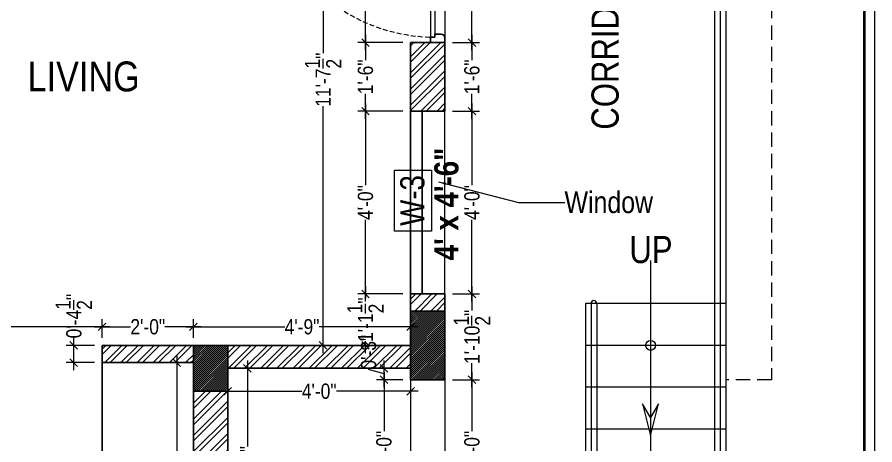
# Model space of a CAD drawing. Header units: millimetres. Extents: x 3295 to 3976, y 1437 to 1916.
# Drawn here: x 3751 to 3976.1, y 1665.9 to 1778.2 of the extents above; entities that cross this region are included whole.
import ezdxf

# ---------------------------------------------------------------- set-up
doc = ezdxf.new("R2010")
doc.units = ezdxf.units.MM
doc.linetypes.add('DASHED2', pattern=[0.375, 0.25, -0.125])
for name, color, linetype, lineweight in [('COLUMNS', 3, 'Continuous', 25), ('dimensions', 251, 'Continuous', 13), ('HATCH', 8, 'Continuous', 5), ('TEXT', 38, 'Continuous', 15), ('Title Sheet', 7, 'Continuous', 9), ('WALLS', 7, 'Continuous', 25)]:
    doc.layers.add(name, color=color, linetype=linetype, lineweight=lineweight)
doc.layers.add('doors', color=251, linetype='Continuous')
doc.layers.add('FURNITURE', color=124, linetype='Continuous')
doc.styles.add('Swiss-LT', font='swissc.ttf')
doc.dimstyles.new('INNER', dxfattribs={"dimtxt": 4, "dimasz": 2, "dimexe": 2, "dimexo": 2, "dimgap": 0, "dimtad": 0, "dimzin": 1, "dimdsep": 46, "dimlunit": 4, "dimtxsty": 'Swiss-LT', "dimblk": 'OBLIQUE', "dimcen": 0.125, "dimdle": 2, "dimclrd": 256, "dimclre": 256, "dimclrt": 7, "dimadec": 0, "dimazin": 0, "dimtfac": 1, "dimtofl": 0, "dimtmove": 0, "dimatfit": 3, "dimfxl": 12, "dimfxlon": 1, "dimtolj": 1, "dimtzin": 0, "dimlwd": -1, "dimlwe": -1, "dimarcsym": 0})
pattern_1 = [(45, (-325034.08293, 115213.30426), (-0.26516504294, 0.26516504294), [])]

# ---------------------------------------------------------------- blocks, each defined once
blk = doc.blocks.new('_Oblique')
at = {"color": 0, "linetype": 'ByBlock', "lineweight": -2}
blk.add_line((-0.5, -0.5), (0.5, 0.5), dxfattribs=at)
blk = doc.blocks.new('*D249')
at = {"layer": 'Defpoints', "color": 0, "ltscale": 20, "transparency": 16777216}
for p in [(3863.24, 1819.49), (3863.24, 1771.49), (3870.35, 1771.49)]:
    blk.add_point(p, dxfattribs=at)
at = {"layer": 'dimensions', "ltscale": 20, "transparency": 16777216}
for p, q in [((3870.35, 1821.49), (3870.35, 1800.03)), ((3865.24, 1819.49), (3872.35, 1819.49)), ((3870.35, 1769.49), (3870.35, 1790.96)), ((3865.24, 1771.49), (3872.35, 1771.49))]:
    blk.add_line(p, q, dxfattribs=at)
at = {"layer": 'dimensions', "ltscale": 20, "transparency": 16777216, "xscale": 2, "yscale": 2, "zscale": 2}
for p, rotation in [((3870.35, 1819.49), 90), ((3870.35, 1771.49), 270)]:
    blk.add_blockref('_Oblique', p, dxfattribs=dict(at, rotation=rotation))
at = {"layer": 'dimensions', "color": 7, "ltscale": 20, "transparency": 16777216, "insert": (3870.35, 1795.49), "char_height": 4, "attachment_point": 5, "rotation": 90, "style": 'Swiss-LT'}
blk.add_mtext('\\A1;4\'-0"', dxfattribs=at)
blk = doc.blocks.new('*D250')
at = {"layer": 'Defpoints', "color": 0, "ltscale": 20, "transparency": 16777216}
for p in [(3863.24, 1682.99), (3863.24, 1646.99), (3870.35, 1646.99)]:
    blk.add_point(p, dxfattribs=at)
at = {"layer": 'dimensions', "ltscale": 20, "transparency": 16777216}
for p, q in [((3870.35, 1684.99), (3870.35, 1669.51)), ((3865.24, 1682.99), (3872.35, 1682.99)), ((3870.35, 1644.99), (3870.35, 1660.48)), ((3865.24, 1646.99), (3872.35, 1646.99))]:
    blk.add_line(p, q, dxfattribs=at)
at = {"layer": 'dimensions', "ltscale": 20, "transparency": 16777216, "xscale": 2, "yscale": 2, "zscale": 2}
for p, rotation in [((3870.35, 1682.99), 90), ((3870.35, 1646.99), 270)]:
    blk.add_blockref('_Oblique', p, dxfattribs=dict(at, rotation=rotation))
at = {"layer": 'dimensions', "color": 7, "ltscale": 20, "transparency": 16777216, "insert": (3870.35, 1664.99), "char_height": 4, "attachment_point": 5, "rotation": 90, "style": 'Swiss-LT'}
blk.add_mtext('\\A1;3\'-0"', dxfattribs=at)
blk = doc.blocks.new('*D251')
at = {"layer": 'Defpoints', "color": 0, "ltscale": 20, "transparency": 16777216}
for p in [(3806.24, 1685.99), (3854.24, 1685.99), (3806.24, 1679.95)]:
    blk.add_point(p, dxfattribs=at)
at = {"layer": 'dimensions', "ltscale": 20, "transparency": 16777216}
for p, q in [((3806.24, 1683.99), (3806.24, 1677.95)), ((3854.24, 1683.99), (3854.24, 1677.95)), ((3804.24, 1679.95), (3825.7, 1679.95)), ((3856.24, 1679.95), (3834.78, 1679.95))]:
    blk.add_line(p, q, dxfattribs=at)
at = {"layer": 'dimensions', "ltscale": 20, "transparency": 16777216, "xscale": 2, "yscale": 2, "zscale": 2, "rotation": 180}
blk.add_blockref('_Oblique', (3806.24, 1679.95), dxfattribs=at)
at = {"layer": 'dimensions', "ltscale": 20, "transparency": 16777216, "xscale": 2, "yscale": 2, "zscale": 2}
blk.add_blockref('_Oblique', (3854.24, 1679.95), dxfattribs=at)
at = {"layer": 'dimensions', "color": 7, "ltscale": 20, "transparency": 16777216, "insert": (3830.24, 1679.95), "char_height": 4, "attachment_point": 5, "style": 'Swiss-LT'}
blk.add_mtext('\\A1;4\'-0"', dxfattribs=at)
blk = doc.blocks.new('*D252')
at = {"layer": 'Defpoints', "color": 0, "ltscale": 20, "transparency": 16777216}
for p in [(3809.47, 1685.99), (3806.24, 1633.49), (3811.42, 1633.49)]:
    blk.add_point(p, dxfattribs=at)
at = {"layer": 'dimensions', "ltscale": 20, "transparency": 16777216}
for p, q in [((3811.42, 1687.99), (3811.42, 1665.47)), ((3811.42, 1685.99), (3813.42, 1685.99)), ((3811.42, 1631.49), (3811.42, 1654.02)), ((3808.24, 1633.49), (3813.42, 1633.49))]:
    blk.add_line(p, q, dxfattribs=at)
at = {"layer": 'dimensions', "ltscale": 20, "transparency": 16777216, "xscale": 2, "yscale": 2, "zscale": 2}
for p, rotation in [((3811.42, 1685.99), 90), ((3811.42, 1633.49), 270)]:
    blk.add_blockref('_Oblique', p, dxfattribs=dict(at, rotation=rotation))
at = {"layer": 'dimensions', "color": 7, "ltscale": 20, "transparency": 16777216, "insert": (3811.42, 1659.74), "char_height": 4, "attachment_point": 5, "rotation": 90, "style": 'Swiss-LT'}
blk.add_mtext('\\A1;4\'-4{\\H1x;\\S1/2;}"', dxfattribs=at)
blk = doc.blocks.new('*D255')
at = {"layer": 'Defpoints', "color": 0, "ltscale": 20, "transparency": 16777216}
for p in [(3847.26, 1682.99), (3854.24, 1682.99), (3854.24, 1646.99)]:
    blk.add_point(p, dxfattribs=at)
at = {"layer": 'dimensions', "ltscale": 20, "transparency": 16777216}
for p, q in [((3847.26, 1684.99), (3847.26, 1669.51)), ((3852.24, 1682.99), (3845.26, 1682.99)), ((3847.26, 1644.99), (3847.26, 1660.48)), ((3852.24, 1646.99), (3845.26, 1646.99))]:
    blk.add_line(p, q, dxfattribs=at)
at = {"layer": 'dimensions', "ltscale": 20, "transparency": 16777216, "xscale": 2, "yscale": 2, "zscale": 2}
for p, rotation in [((3847.26, 1682.99), 90), ((3847.26, 1646.99), 270)]:
    blk.add_blockref('_Oblique', p, dxfattribs=dict(at, rotation=rotation))
at = {"layer": 'dimensions', "color": 7, "ltscale": 20, "transparency": 16777216, "insert": (3847.26, 1664.99), "char_height": 4, "attachment_point": 5, "rotation": 90, "style": 'Swiss-LT'}
blk.add_mtext('\\A1;3\'-0"', dxfattribs=at)
blk = doc.blocks.new('*D256')
at = {"layer": 'Defpoints', "color": 0, "ltscale": 20, "transparency": 16777216}
for p in [(3847.26, 1685.99), (3854.24, 1685.99), (3854.24, 1682.99)]:
    blk.add_point(p, dxfattribs=at)
at = {"layer": 'dimensions', "ltscale": 20, "transparency": 16777216}
for p, q in [((3847.26, 1680.99), (3847.26, 1687.99)), ((3847.26, 1684.49), (3843.21, 1685.71)), ((3852.24, 1685.99), (3845.26, 1685.99)), ((3852.24, 1682.99), (3845.26, 1682.99))]:
    blk.add_line(p, q, dxfattribs=at)
at = {"layer": 'dimensions', "ltscale": 20, "transparency": 16777216, "xscale": 2, "yscale": 2, "zscale": 2}
for p, rotation in [((3847.26, 1685.99), 90), ((3847.26, 1682.99), 270)]:
    blk.add_blockref('_Oblique', p, dxfattribs=dict(at, rotation=rotation))
at = {"layer": 'dimensions', "color": 7, "ltscale": 20, "transparency": 16777216, "insert": (3843.21, 1690.21), "char_height": 4, "attachment_point": 5, "rotation": 90, "style": 'Swiss-LT'}
blk.add_mtext('\\A1;0\'-3"', dxfattribs=at)
blk = doc.blocks.new('*D207')
at = {"layer": 'Defpoints', "color": 0, "ltscale": 20, "transparency": 16777216}
for p in [(3773.24, 1696.87), (3773.24, 1691.99), (3797.24, 1691.99)]:
    blk.add_point(p, dxfattribs=at)
at = {"layer": 'dimensions', "ltscale": 20, "transparency": 16777216}
for p, q in [((3773.24, 1693.99), (3773.24, 1698.87)), ((3797.24, 1693.99), (3797.24, 1698.87)), ((3771.24, 1696.87), (3780.75, 1696.87)), ((3799.24, 1696.87), (3789.73, 1696.87))]:
    blk.add_line(p, q, dxfattribs=at)
at = {"layer": 'dimensions', "ltscale": 20, "transparency": 16777216, "xscale": 2, "yscale": 2, "zscale": 2, "rotation": 180}
blk.add_blockref('_Oblique', (3773.24, 1696.87), dxfattribs=at)
at = {"layer": 'dimensions', "ltscale": 20, "transparency": 16777216, "xscale": 2, "yscale": 2, "zscale": 2}
blk.add_blockref('_Oblique', (3797.24, 1696.87), dxfattribs=at)
at = {"layer": 'dimensions', "color": 7, "ltscale": 20, "transparency": 16777216, "insert": (3785.24, 1696.87), "char_height": 4, "attachment_point": 5, "style": 'Swiss-LT'}
blk.add_mtext('\\A1;2\'-0"', dxfattribs=at)
blk = doc.blocks.new('*D208')
at = {"layer": 'Defpoints', "color": 0, "ltscale": 20, "transparency": 16777216}
for p in [(3854.24, 1696.87), (3797.24, 1691.99), (3854.24, 1691.99)]:
    blk.add_point(p, dxfattribs=at)
at = {"layer": 'dimensions', "ltscale": 20, "transparency": 16777216}
for p, q in [((3797.24, 1693.99), (3797.24, 1698.87)), ((3854.24, 1693.99), (3854.24, 1698.87)), ((3795.24, 1696.87), (3821.2, 1696.87)), ((3856.24, 1696.87), (3830.28, 1696.87))]:
    blk.add_line(p, q, dxfattribs=at)
at = {"layer": 'dimensions', "ltscale": 20, "transparency": 16777216, "xscale": 2, "yscale": 2, "zscale": 2, "rotation": 180}
blk.add_blockref('_Oblique', (3797.24, 1696.87), dxfattribs=at)
at = {"layer": 'dimensions', "ltscale": 20, "transparency": 16777216, "xscale": 2, "yscale": 2, "zscale": 2}
blk.add_blockref('_Oblique', (3854.24, 1696.87), dxfattribs=at)
at = {"layer": 'dimensions', "color": 7, "ltscale": 20, "transparency": 16777216, "insert": (3825.74, 1696.87), "char_height": 4, "attachment_point": 5, "style": 'Swiss-LT'}
blk.add_mtext('\\A1;4\'-9"', dxfattribs=at)
blk = doc.blocks.new('*D209')
at = {"layer": 'Defpoints', "color": 0, "ltscale": 20, "transparency": 16777216}
for p in [(3632.24, 1696.87), (3773.24, 1691.99), (3632.24, 1687.49)]:
    blk.add_point(p, dxfattribs=at)
at = {"layer": 'dimensions', "ltscale": 20, "transparency": 16777216}
for p, q in [((3632.24, 1689.49), (3632.24, 1698.87)), ((3773.24, 1693.99), (3773.24, 1698.87)), ((3630.24, 1696.87), (3696.99, 1696.87)), ((3775.24, 1696.87), (3708.48, 1696.87))]:
    blk.add_line(p, q, dxfattribs=at)
at = {"layer": 'dimensions', "ltscale": 20, "transparency": 16777216, "xscale": 2, "yscale": 2, "zscale": 2, "rotation": 180}
blk.add_blockref('_Oblique', (3632.24, 1696.87), dxfattribs=at)
at = {"layer": 'dimensions', "ltscale": 20, "transparency": 16777216, "xscale": 2, "yscale": 2, "zscale": 2}
blk.add_blockref('_Oblique', (3773.24, 1696.87), dxfattribs=at)
at = {"layer": 'dimensions', "color": 7, "ltscale": 20, "transparency": 16777216, "insert": (3702.74, 1696.87), "char_height": 4, "attachment_point": 5, "style": 'Swiss-LT'}
blk.add_mtext('\\A1;11\'-9"', dxfattribs=at)
blk = doc.blocks.new('*D216')
at = {"layer": 'Defpoints', "color": 0, "ltscale": 20, "transparency": 16777216}
for p in [(3792.85, 1687.49), (3792.85, 1687.49), (3797.24, 1627.49)]:
    blk.add_point(p, dxfattribs=at)
at = {"layer": 'dimensions', "ltscale": 20, "transparency": 16777216}
for p, q in [((3792.85, 1689.49), (3792.85, 1662)), ((3792.85, 1687.49), (3794.85, 1687.49)), ((3792.85, 1625.49), (3792.85, 1652.99)), ((3795.24, 1627.49), (3790.85, 1627.49))]:
    blk.add_line(p, q, dxfattribs=at)
at = {"layer": 'dimensions', "ltscale": 20, "transparency": 16777216, "xscale": 2, "yscale": 2, "zscale": 2}
for p, rotation in [((3792.85, 1687.49), 90), ((3792.85, 1627.49), 270)]:
    blk.add_blockref('_Oblique', p, dxfattribs=dict(at, rotation=rotation))
at = {"layer": 'dimensions', "color": 7, "ltscale": 20, "transparency": 16777216, "insert": (3792.85, 1657.49), "char_height": 4, "attachment_point": 5, "rotation": 90, "style": 'Swiss-LT'}
blk.add_mtext('\\A1;5\'-0"', dxfattribs=at)
blk = doc.blocks.new('*D217')
at = {"layer": 'Defpoints', "color": 0, "ltscale": 20, "transparency": 16777216}
for p in [(3765.83, 1691.99), (3773.24, 1691.99), (3773.24, 1687.49)]:
    blk.add_point(p, dxfattribs=at)
at = {"layer": 'dimensions', "ltscale": 20, "transparency": 16777216}
for p, q in [((3765.83, 1691.99), (3765.83, 1693.99)), ((3771.24, 1691.99), (3763.83, 1691.99)), ((3765.83, 1685.49), (3765.83, 1691.99)), ((3771.24, 1687.49), (3763.83, 1687.49))]:
    blk.add_line(p, q, dxfattribs=at)
at = {"layer": 'dimensions', "ltscale": 20, "transparency": 16777216, "xscale": 2, "yscale": 2, "zscale": 2}
for p, rotation in [((3765.83, 1691.99), 90), ((3765.83, 1687.49), 270)]:
    blk.add_blockref('_Oblique', p, dxfattribs=dict(at, rotation=rotation))
at = {"layer": 'dimensions', "color": 7, "ltscale": 20, "transparency": 16777216, "insert": (3765.83, 1699.68), "char_height": 4, "attachment_point": 5, "rotation": 90, "style": 'Swiss-LT'}
blk.add_mtext('\\A1;0\'-4{\\H1x;\\S1/2;}"', dxfattribs=at)
blk = doc.blocks.new('*D221')
at = {"layer": 'Defpoints', "color": 0, "ltscale": 20, "transparency": 16777216}
for p in [(3842.4, 1705.49), (3854.24, 1705.49), (3854.24, 1691.99)]:
    blk.add_point(p, dxfattribs=at)
at = {"layer": 'dimensions', "ltscale": 20, "transparency": 16777216}
for p, q in [((3842.4, 1707.49), (3842.4, 1704.35)), ((3852.24, 1705.49), (3840.4, 1705.49)), ((3842.4, 1689.99), (3842.4, 1693.14)), ((3852.24, 1691.99), (3840.4, 1691.99))]:
    blk.add_line(p, q, dxfattribs=at)
at = {"layer": 'dimensions', "ltscale": 20, "transparency": 16777216, "xscale": 2, "yscale": 2, "zscale": 2}
for p, rotation in [((3842.4, 1705.49), 90), ((3842.4, 1691.99), 270)]:
    blk.add_blockref('_Oblique', p, dxfattribs=dict(at, rotation=rotation))
at = {"layer": 'dimensions', "color": 7, "ltscale": 20, "transparency": 16777216, "insert": (3842.4, 1698.74), "char_height": 4, "attachment_point": 5, "rotation": 90, "style": 'Swiss-LT'}
blk.add_mtext('\\A1;1\'-1{\\H1x;\\S1/2;}"', dxfattribs=at)
blk = doc.blocks.new('*D222')
at = {"layer": 'Defpoints', "color": 0, "ltscale": 20, "transparency": 16777216}
for p in [(3842.4, 1753.49), (3854.24, 1753.49), (3854.24, 1705.49)]:
    blk.add_point(p, dxfattribs=at)
at = {"layer": 'dimensions', "ltscale": 20, "transparency": 16777216}
for p, q in [((3842.4, 1755.49), (3842.4, 1734.03)), ((3852.24, 1753.49), (3840.4, 1753.49)), ((3842.4, 1703.49), (3842.4, 1724.96)), ((3852.24, 1705.49), (3840.4, 1705.49))]:
    blk.add_line(p, q, dxfattribs=at)
at = {"layer": 'dimensions', "ltscale": 20, "transparency": 16777216, "xscale": 2, "yscale": 2, "zscale": 2}
for p, rotation in [((3842.4, 1753.49), 90), ((3842.4, 1705.49), 270)]:
    blk.add_blockref('_Oblique', p, dxfattribs=dict(at, rotation=rotation))
at = {"layer": 'dimensions', "color": 7, "ltscale": 20, "transparency": 16777216, "insert": (3842.4, 1729.49), "char_height": 4, "attachment_point": 5, "rotation": 90, "style": 'Swiss-LT'}
blk.add_mtext('\\A1;4\'-0"', dxfattribs=at)
blk = doc.blocks.new('*D223')
at = {"layer": 'Defpoints', "color": 0, "ltscale": 20, "transparency": 16777216}
for p in [(3842.4, 1771.49), (3854.24, 1771.49), (3854.24, 1753.49)]:
    blk.add_point(p, dxfattribs=at)
at = {"layer": 'dimensions', "ltscale": 20, "transparency": 16777216}
for p, q in [((3842.4, 1773.49), (3842.4, 1766.91)), ((3852.24, 1771.49), (3840.4, 1771.49)), ((3842.4, 1751.49), (3842.4, 1758.07)), ((3852.24, 1753.49), (3840.4, 1753.49))]:
    blk.add_line(p, q, dxfattribs=at)
at = {"layer": 'dimensions', "ltscale": 20, "transparency": 16777216, "xscale": 2, "yscale": 2, "zscale": 2}
for p, rotation in [((3842.4, 1771.49), 90), ((3842.4, 1753.49), 270)]:
    blk.add_blockref('_Oblique', p, dxfattribs=dict(at, rotation=rotation))
at = {"layer": 'dimensions', "color": 7, "ltscale": 20, "transparency": 16777216, "insert": (3842.4, 1762.49), "char_height": 4, "attachment_point": 5, "rotation": 90, "style": 'Swiss-LT'}
blk.add_mtext('\\A1;1\'-6"', dxfattribs=at)
blk = doc.blocks.new('*D224')
at = {"layer": 'Defpoints', "color": 0, "ltscale": 20, "transparency": 16777216}
for p in [(3842.4, 1819.49), (3854.24, 1819.49), (3854.24, 1771.49)]:
    blk.add_point(p, dxfattribs=at)
at = {"layer": 'dimensions', "ltscale": 20, "transparency": 16777216}
for p, q in [((3842.4, 1821.49), (3842.4, 1800.03)), ((3852.24, 1819.49), (3840.4, 1819.49)), ((3842.4, 1769.49), (3842.4, 1790.96)), ((3852.24, 1771.49), (3840.4, 1771.49))]:
    blk.add_line(p, q, dxfattribs=at)
at = {"layer": 'dimensions', "ltscale": 20, "transparency": 16777216, "xscale": 2, "yscale": 2, "zscale": 2}
for p, rotation in [((3842.4, 1819.49), 90), ((3842.4, 1771.49), 270)]:
    blk.add_blockref('_Oblique', p, dxfattribs=dict(at, rotation=rotation))
at = {"layer": 'dimensions', "color": 7, "ltscale": 20, "transparency": 16777216, "insert": (3842.4, 1795.49), "char_height": 4, "attachment_point": 5, "rotation": 90, "style": 'Swiss-LT'}
blk.add_mtext('\\A1;4\'-0"', dxfattribs=at)
blk = doc.blocks.new('*D225')
at = {"layer": 'Defpoints', "color": 0, "ltscale": 20, "transparency": 16777216}
for p in [(3863.24, 1771.49), (3863.24, 1753.49), (3870.35, 1753.49)]:
    blk.add_point(p, dxfattribs=at)
at = {"layer": 'dimensions', "ltscale": 20, "transparency": 16777216}
for p, q in [((3870.35, 1773.49), (3870.35, 1766.91)), ((3865.24, 1771.49), (3872.35, 1771.49)), ((3870.35, 1751.49), (3870.35, 1758.07)), ((3865.24, 1753.49), (3872.35, 1753.49))]:
    blk.add_line(p, q, dxfattribs=at)
at = {"layer": 'dimensions', "ltscale": 20, "transparency": 16777216, "xscale": 2, "yscale": 2, "zscale": 2}
for p, rotation in [((3870.35, 1771.49), 90), ((3870.35, 1753.49), 270)]:
    blk.add_blockref('_Oblique', p, dxfattribs=dict(at, rotation=rotation))
at = {"layer": 'dimensions', "color": 7, "ltscale": 20, "transparency": 16777216, "insert": (3870.35, 1762.49), "char_height": 4, "attachment_point": 5, "rotation": 90, "style": 'Swiss-LT'}
blk.add_mtext('\\A1;1\'-6"', dxfattribs=at)
blk = doc.blocks.new('*D226')
at = {"layer": 'Defpoints', "color": 0, "ltscale": 20, "transparency": 16777216}
for p in [(3863.24, 1753.49), (3863.24, 1705.49), (3870.35, 1705.49)]:
    blk.add_point(p, dxfattribs=at)
at = {"layer": 'dimensions', "ltscale": 20, "transparency": 16777216}
for p, q in [((3870.35, 1755.49), (3870.35, 1734.03)), ((3865.24, 1753.49), (3872.35, 1753.49)), ((3870.35, 1703.49), (3870.35, 1724.96)), ((3865.24, 1705.49), (3872.35, 1705.49))]:
    blk.add_line(p, q, dxfattribs=at)
at = {"layer": 'dimensions', "ltscale": 20, "transparency": 16777216, "xscale": 2, "yscale": 2, "zscale": 2}
for p, rotation in [((3870.35, 1753.49), 90), ((3870.35, 1705.49), 270)]:
    blk.add_blockref('_Oblique', p, dxfattribs=dict(at, rotation=rotation))
at = {"layer": 'dimensions', "color": 7, "ltscale": 20, "transparency": 16777216, "insert": (3870.35, 1729.49), "char_height": 4, "attachment_point": 5, "rotation": 90, "style": 'Swiss-LT'}
blk.add_mtext('\\A1;4\'-0"', dxfattribs=at)
blk = doc.blocks.new('*D227')
at = {"layer": 'Defpoints', "color": 0, "ltscale": 20, "transparency": 16777216}
for p in [(3863.24, 1705.49), (3863.24, 1682.99), (3870.35, 1682.99)]:
    blk.add_point(p, dxfattribs=at)
at = {"layer": 'dimensions', "ltscale": 20, "transparency": 16777216}
for p, q in [((3870.35, 1707.49), (3870.35, 1701.18)), ((3865.24, 1705.49), (3872.35, 1705.49)), ((3870.35, 1680.99), (3870.35, 1687.31)), ((3865.24, 1682.99), (3872.35, 1682.99))]:
    blk.add_line(p, q, dxfattribs=at)
at = {"layer": 'dimensions', "ltscale": 20, "transparency": 16777216, "xscale": 2, "yscale": 2, "zscale": 2}
for p, rotation in [((3870.35, 1705.49), 90), ((3870.35, 1682.99), 270)]:
    blk.add_blockref('_Oblique', p, dxfattribs=dict(at, rotation=rotation))
at = {"layer": 'dimensions', "color": 7, "ltscale": 20, "transparency": 16777216, "insert": (3870.35, 1694.24), "char_height": 4, "attachment_point": 5, "rotation": 90, "style": 'Swiss-LT'}
blk.add_mtext('\\A1;1\'-10{\\H1x;\\S1/2;}"', dxfattribs=at)
blk = doc.blocks.new('*D228')
at = {"layer": 'Defpoints', "color": 0, "ltscale": 20, "transparency": 16777216}
for p in [(3831.28, 1831.49), (3838.71, 1831.49), (3838.71, 1691.99)]:
    blk.add_point(p, dxfattribs=at)
at = {"layer": 'dimensions', "ltscale": 20, "transparency": 16777216}
for p, q in [((3831.28, 1833.49), (3831.28, 1768.68)), ((3836.71, 1831.49), (3829.28, 1831.49)), ((3831.28, 1689.99), (3831.28, 1754.81)), ((3836.71, 1691.99), (3829.28, 1691.99))]:
    blk.add_line(p, q, dxfattribs=at)
at = {"layer": 'dimensions', "ltscale": 20, "transparency": 16777216, "xscale": 2, "yscale": 2, "zscale": 2}
for p, rotation in [((3831.28, 1831.49), 90), ((3831.28, 1691.99), 270)]:
    blk.add_blockref('_Oblique', p, dxfattribs=dict(at, rotation=rotation))
at = {"layer": 'dimensions', "color": 7, "ltscale": 20, "transparency": 16777216, "insert": (3831.28, 1761.74), "char_height": 4, "attachment_point": 5, "rotation": 90, "style": 'Swiss-LT'}
blk.add_mtext('\\A1;11\'-7{\\H1x;\\S1/2;}"', dxfattribs=at)
blk = doc.blocks.new('A$C78A82900')
at = {"layer": 'COLUMNS', "lineweight": 13, "ltscale": 20}
h = blk.add_hatch(dxfattribs=at)
h.set_pattern_fill('ANSI31', color=251, scale=3, style=0)
h.set_pattern_definition(pattern_1)
h.paths.add_polyline_path([(0, -12), (9, -12), (9, 0), (0, 0)])
at = {"layer": 'COLUMNS', "ltscale": 20}
blk.add_lwpolyline([(0, -12), (9, -12), (9, 0), (0, 0)], close=True, dxfattribs=at)
blk = doc.blocks.new('A$C38E01DC9')
at = {"layer": 'COLUMNS', "lineweight": 13, "ltscale": 20}
h = blk.add_hatch(dxfattribs=at)
h.set_pattern_fill('ANSI31', color=251, scale=3, style=0)
h.set_pattern_definition(pattern_1)
h.paths.add_polyline_path([(0, -18), (9, -18), (9, 0), (0, 0)])
at = {"layer": 'COLUMNS', "ltscale": 20}
blk.add_lwpolyline([(0, -18), (9, -18), (9, 0), (0, 0)], close=True, dxfattribs=at)
blk = doc.blocks.new('A$C30275265')
at = {"layer": 'doors', "lineweight": 0}
for p, q in [((0, 0), (0, -48)), ((-3.75, -1.42), (-3.75, -46.58)), ((-2.63, -2.22), (-2.63, -45.78))]:
    blk.add_line(p, q, dxfattribs=at)
at = {"layer": 'doors', "color": 134, "lineweight": -3}
for p, q in [((0, 0), (0, -1.16)), ((-3.75, 0), (-3.75, -1.42)), ((-2.63, -1.42), (-3.75, -1.42)), ((-2.63, -1.42), (-2.63, -2.22)), ((-1.07, -2.22), (-2.63, -2.22)), ((-2.63, -46.58), (-3.75, -46.58)), ((-3.75, -48), (-3.75, -46.58)), ((-2.63, -46.58), (-2.63, -45.78)), ((-1.07, -45.78), (-2.63, -45.78)), ((0, -48), (0, -46.84))]:
    blk.add_line(p, q, dxfattribs=at)
at = {"layer": 'doors', "linetype": 'DASHED2', "lineweight": 0, "ltscale": 5}
blk.add_lwpolyline([(-3.75, -1.42), (-29.67, -37.59), (-28.78, -38.23), (-2.98, -2.23)], close=True, dxfattribs=at)
blk.add_arc((-2.63, -1.42), 45.15, 211.9892, 270, dxfattribs=at)
at = {"layer": 'doors', "color": 134, "lineweight": -3}
for centre, major_axis in [((-1.07, -1.16), (0.755, -0.755)), ((-1.07, -46.84), (0.755, 0.755))]:
    blk.add_ellipse(centre, major_axis=major_axis, ratio=1, start_param=5.497788, end_param=7.068584, dxfattribs=at)

msp = doc.modelspace()

# ---------------------------------------------------------------- hatches: boundary and pattern name
at = {"layer": 'HATCH', "ltscale": 20}
h = msp.add_hatch(dxfattribs=at)
h.set_pattern_fill('ANSI32', color=256, scale=8, style=0)
h.set_pattern_definition([(45, (3612.9748, 1836.2214), (-2.12132, 2.12132), []), (45, (3614.389, 1836.2214), (-2.12132, 2.12132), [])])
h.paths.add_polyline_path([(3614.237, 1840.494), (3609.737, 1840.494), (3609.737, 1831.494), (3614.237, 1831.494)])
h.paths.add_polyline_path([(3614.237, 1687.494), (3609.837, 1687.494), (3609.837, 1682.994), (3614.237, 1682.994)])
h.paths.add_polyline_path([(3806.237, 1679.994), (3797.237, 1679.994), (3797.237, 1639.494), (3806.237, 1639.494)])
h.paths.add_polyline_path([(3632.237, 1522.494), (3627.737, 1522.494), (3627.737, 1510.494), (3632.237, 1510.494)])
h.paths.add_polyline_path([(3374.737, 1687.494), (3371.237, 1687.494), (3371.237, 1682.994), (3374.737, 1682.994)])
h.paths.add_polyline_path([(3641.237, 1840.494), (3632.237, 1840.494), (3632.237, 1831.494), (3641.237, 1831.494)])
h.paths.add_polyline_path([(3776.237, 1840.494), (3681.237, 1840.494), (3681.237, 1831.494), (3776.237, 1831.494)])
h.paths.add_polyline_path([(3845.237, 1840.494), (3836.237, 1840.494), (3836.237, 1831.494), (3845.237, 1831.494)])
h.paths.add_polyline_path([(3863.237, 1831.494), (3854.237, 1831.494), (3854.237, 1819.494), (3863.237, 1819.494)])
h.paths.add_polyline_path([(3854.237, 1691.994), (3806.237, 1691.994), (3806.237, 1685.994), (3854.237, 1685.994)])
h.paths.add_polyline_path([(3854.237, 1633.494), (3806.237, 1633.494), (3806.237, 1627.494), (3854.237, 1627.494)])
h.paths.add_polyline_path([(3863.237, 1646.994), (3854.237, 1646.994), (3854.237, 1639.494), (3863.237, 1639.494)])
h.paths.add_polyline_path([(3863.237, 1627.494), (3854.237, 1627.494), (3856.644, 1627.494), (3858.737, 1627.494), (3861.024, 1627.494)])
h.paths.add_polyline_path([(3863.237, 1626.89), (3858.737, 1627.494), (3854.237, 1626.626), (3854.237, 1531.494), (3863.237, 1531.494)])
h.paths.add_polyline_path([(3845.237, 1531.494), (3768.737, 1531.494), (3768.737, 1522.494), (3845.237, 1522.494)])
h.paths.add_polyline_path([(3720.737, 1540.494), (3716.237, 1540.494), (3716.237, 1510.494), (3720.737, 1510.494)])
h.paths.add_polyline_path([(3720.737, 1574.994), (3704.237, 1574.994), (3704.237, 1570.494), (3720.737, 1570.494)])
h.paths.add_polyline_path([(3549.737, 1589.994), (3567.737, 1589.994), (3567.737, 1594.494), (3545.237, 1594.494), (3545.237, 1522.494), (3555.737, 1522.494), (3555.737, 1531.494), (3549.737, 1531.494)])
h.paths.add_polyline_path([(3614.237, 1531.494), (3585.737, 1531.494), (3585.737, 1522.494), (3614.237, 1522.494)])
h.paths.add_polyline_path([(3485.237, 1531.494), (3380.237, 1531.494), (3380.237, 1522.494), (3485.237, 1522.494)])
h.paths.add_polyline_path([(3371.237, 1640.994), (3362.237, 1640.994), (3362.237, 1531.494), (3371.237, 1531.494)])
h.paths.add_polyline_path([(3371.237, 1682.994), (3362.237, 1682.994), (3362.237, 1676.994), (3371.237, 1676.994)])
h.paths.add_polyline_path([(3495.737, 1763.994), (3491.237, 1763.994), (3491.237, 1751.994), (3414.737, 1751.994), (3414.737, 1747.494), (3495.737, 1747.494)])
h.paths.add_polyline_path([(3632.237, 1831.494), (3627.737, 1831.494), (3627.737, 1691.994), (3632.237, 1691.994)])
h.paths.add_polyline_path([(3371.237, 1751.994), (3362.237, 1751.994), (3362.237, 1736.994), (3371.237, 1736.994)])
h.paths.add_polyline_path([(3573.737, 1682.994), (3573.737, 1687.494), (3495.737, 1687.494), (3495.737, 1717.494), (3491.237, 1717.494), (3491.237, 1687.494), (3419.237, 1687.494), (3419.237, 1717.494), (3414.737, 1717.494), (3414.737, 1682.994)])
h.paths.add_polyline_path([(3549.737, 1831.494), (3549.737, 1840.494), (3467.237, 1840.494), (3467.237, 1831.494), (3491.237, 1831.494), (3491.237, 1823.994), (3495.737, 1823.994), (3495.737, 1831.494)])
h.paths.add_polyline_path([(3854.237, 1753.494), (3863.237, 1753.494), (3863.237, 1771.494), (3854.237, 1771.494)])
h.paths.add_polyline_path([(3863.237, 1705.494), (3854.237, 1705.494), (3854.237, 1700.994), (3863.237, 1700.994)])
h.paths.add_polyline_path([(3773.237, 1691.994), (3773.237, 1687.494), (3797.237, 1687.494), (3797.237, 1691.994)])
h.paths.add_polyline_path([(3627.737, 1642.494), (3627.737, 1531.494), (3632.237, 1531.494), (3632.237, 1570.494), (3644.237, 1570.494), (3644.237, 1574.994), (3632.237, 1574.994), (3632.237, 1646.994), (3545.237, 1646.994), (3545.237, 1624.494), (3549.737, 1624.494), (3549.737, 1642.494)])

# ---------------------------------------------------------------- linework, layer by layer
at = {"layer": 'FURNITURE'}
msp.add_line((3773.237, 1627.494), (3773.237, 1687.494), dxfattribs=at)
at = {"layer": 'TEXT', "color": 1}
msp.add_lwpolyline([(3850.035, 1722.014), (3850.035, 1737.979), (3859.727, 1737.979), (3859.727, 1722.014)], close=True, dxfattribs=at)
at = {"layer": 'Title Sheet', "color": 250}
msp.add_lwpolyline([(3304.635, 1437.187), (3976.105, 1437.187), (3976.105, 1915.86), (3304.635, 1915.86)], close=True, dxfattribs=at)
at = {"layer": 'Title Sheet', "color": 7, "const_width": 0.706}
msp.add_lwpolyline([(3307.377, 1439.929), (3973.364, 1439.929), (3973.364, 1913.118), (3307.377, 1913.118)], close=True, dxfattribs=at)
at = {"layer": 'WALLS', "color": 251, "linetype": 'DASHED2', "lineweight": 18, "ltscale": 15}
for p, q in [((3948.987, 1888.494), (3948.987, 1682.994)), ((3948.987, 1682.994), (3936.987, 1682.994))]:
    msp.add_line(p, q, dxfattribs=at)
at = {"layer": 'WALLS', "color": 251, "lineweight": 18, "ltscale": 5}
for p, q in [((3936.987, 1876.494), (3936.987, 1522.494)), ((3863.237, 1705.494), (3863.237, 1753.494)), ((3936.987, 1702.994), (3900.112, 1702.994)), ((3900.112, 1702.994), (3900.112, 1559.994)), ((3936.987, 1691.994), (3900.112, 1691.994)), ((3854.237, 1682.994), (3854.237, 1646.994)), ((3863.237, 1682.994), (3863.237, 1646.994)), ((3936.987, 1680.994), (3900.112, 1680.994)), ((3936.987, 1669.994), (3900.112, 1669.994))]:
    msp.add_line(p, q, dxfattribs=at)
at = {"layer": 'WALLS', "color": 124, "lineweight": 18}
for p, q in [((3933.987, 1873.494), (3933.987, 1525.494)), ((3935.487, 1874.994), (3935.487, 1523.994)), ((3901.612, 1702.994), (3901.612, 1558.494)), ((3903.112, 1702.994), (3903.112, 1556.994))]:
    msp.add_line(p, q, dxfattribs=at)
at = {"layer": 'WALLS', "ltscale": 20}
for p, q in [((3863.237, 1771.494), (3854.237, 1771.494)), ((3854.237, 1753.494), (3854.237, 1771.494)), ((3863.237, 1753.494), (3863.237, 1771.494)), ((3863.237, 1753.494), (3854.237, 1753.494)), ((3854.237, 1700.994), (3854.237, 1705.494)), ((3863.237, 1705.494), (3854.237, 1705.494)), ((3863.237, 1700.994), (3863.237, 1705.494)), ((3773.237, 1687.494), (3773.237, 1691.994)), ((3773.237, 1691.994), (3797.237, 1691.994)), ((3806.237, 1691.994), (3854.237, 1691.994)), ((3773.237, 1687.494), (3797.237, 1687.494)), ((3806.237, 1685.994), (3854.237, 1685.994)), ((3797.237, 1639.494), (3797.237, 1679.994)), ((3806.237, 1639.494), (3806.237, 1679.994))]:
    msp.add_line(p, q, dxfattribs=at)
at = {"layer": 'WALLS', "color": 34, "ltscale": 20}
for p, q in [((3854.237, 1705.494), (3854.237, 1753.494)), ((3857.237, 1705.494), (3857.237, 1753.494))]:
    msp.add_line(p, q, dxfattribs=at)
at = {"layer": 'WALLS', "color": 4, "lineweight": 18, "ltscale": 5}
for points in [[(3917.237, 1714.284), (3917.237, 1538.011), (3881.237, 1538.011), (3881.237, 1600.344)], [(3917.237, 1673.111), (3915.116, 1676.613), (3917.237, 1668.282), (3919.358, 1676.66), (3917.237, 1673.111)]]:
    msp.add_lwpolyline(points, dxfattribs=at)
msp.add_circle((3917.237, 1691.994), 1.295, dxfattribs=at)
at = {"layer": 'WALLS', "color": 124, "lineweight": 18}
msp.add_arc((3902.362, 1702.994), 0.75, 0, 180, dxfattribs=at)

# ---------------------------------------------------------------- block references
at = {"layer": 'COLUMNS', "ltscale": 20}
for name, p in [('A$C38E01DC9', (3854.237, 1700.994)), ('A$C78A82900', (3797.237, 1691.994))]:
    msp.add_blockref(name, p, dxfattribs=at)
at = {"layer": 'doors', "ltscale": 20}
msp.add_blockref('A$C30275265', (3863.237, 1819.494), dxfattribs=at)

# ---------------------------------------------------------------- texts
at = {"layer": 'TEXT', "color": 7, "insert": (3905.344, 1770.853), "char_height": 7.128, "attachment_point": 5, "rotation": 90, "style": 'Swiss-LT'}
msp.add_mtext('\\A1;{\\C256;CORRIDOR}', dxfattribs=at)
at = {"layer": 'TEXT', "color": 7, "style": 'Swiss-LT'}
for s, insert, char_height, attachment_point in [('\\A1;{\\C256;LIVING}', (3768.41, 1762.541), 7.8408, 5), ('\\A1;Window', (3894.648, 1729.545), 5.7024, 4), ('\\A1;{\\C256;UP}', (3917.342, 1717.114), 7.128, 5)]:
    msp.add_mtext(s, dxfattribs=dict(at, insert=insert, char_height=char_height, attachment_point=attachment_point))
at = {"layer": 'TEXT', "color": 1, "attachment_point": 5, "rotation": 90, "style": 'Swiss-LT'}
for s, insert, char_height in [('\\A1;{\\fSwis721 Cn BT|b1|i0|c0|p34;4\' x 4\'-6"}', (3863.684, 1729.116), 6.35105), ('\\A1;W-3', (3854.737, 1730.037), 6.351)]:
    msp.add_mtext(s, dxfattribs=dict(at, insert=insert, char_height=char_height))

# ---------------------------------------------------------------- dimensions: what is measured, and where the dimension line sits
at = {"layer": 'dimensions', "ltscale": 20}
for base, p1, p2, override, picture, middle in [((3831.275, 1831.494), (3838.713, 1691.994), (3838.713, 1831.494), {"dimpost": '\\X', "dimarcsym": 2}, '*D228', (3831.275, 1761.744)), ((3842.405, 1819.494), (3854.237, 1771.494), (3854.237, 1819.494), {"dimpost": '\\X', "dimtmove": 1, "dimarcsym": 2}, '*D224', (3842.405, 1795.494)), ((3870.348, 1771.494), (3863.237, 1819.494), (3863.237, 1771.494), {"dimpost": '\\X', "dimtmove": 1, "dimarcsym": 2}, '*D249', (3870.348, 1795.494)), ((3842.405, 1771.494), (3854.237, 1753.494), (3854.237, 1771.494), {"dimpost": '\\X', "dimtmove": 1, "dimarcsym": 2}, '*D223', (3842.405, 1762.494)), ((3870.348, 1753.494), (3863.237, 1771.494), (3863.237, 1753.494), {"dimpost": '\\X', "dimtmove": 1, "dimarcsym": 2}, '*D225', (3870.348, 1762.494)), ((3842.405, 1753.494), (3854.237, 1705.494), (3854.237, 1753.494), {"dimpost": '\\X', "dimtmove": 1, "dimarcsym": 2}, '*D222', (3842.405, 1729.494)), ((3870.348, 1705.494), (3863.237, 1753.494), (3863.237, 1705.494), {"dimpost": '\\X', "dimtmove": 1, "dimarcsym": 2}, '*D226', (3870.348, 1729.494)), ((3765.83, 1691.994), (3773.237, 1687.494), (3773.237, 1691.994), {"dimpost": '\\X', "dimarcsym": 2}, '*D217', (3765.83, 1699.681)), ((3842.405, 1705.494), (3854.237, 1691.994), (3854.237, 1705.494), {"dimpost": '\\X', "dimarcsym": 2}, '*D221', (3842.405, 1698.744)), ((3870.348, 1682.994), (3863.237, 1705.494), (3863.237, 1682.994), {"dimpost": '\\X', "dimtmove": 1, "dimarcsym": 2}, '*D227', (3870.348, 1694.244)), ((3847.257, 1685.994), (3854.237, 1682.994), (3854.237, 1685.994), {"dimpost": '\\X', "dimtmove": 1, "dimarcsym": 2}, '*D256', (3843.207, 1685.71)), ((3792.849, 1687.494), (3797.237, 1627.494), (3792.849, 1687.494), {"dimpost": '\\X', "dimarcsym": 2}, '*D216', (3792.849, 1657.494)), ((3811.424, 1633.494), (3809.466, 1685.994), (3806.237, 1633.494), {"dimpost": '\\X', "dimarcsym": 2}, '*D252', (3811.424, 1659.744)), ((3847.257, 1682.994), (3854.237, 1646.994), (3854.237, 1682.994), {"dimpost": '\\X', "dimtmove": 1, "dimarcsym": 2}, '*D255', (3847.257, 1664.994)), ((3870.348, 1646.994), (3863.237, 1682.994), (3863.237, 1646.994), {"dimpost": '\\X', "dimtmove": 1, "dimarcsym": 2}, '*D250', (3870.348, 1664.994))]:
    dim = msp.add_linear_dim(base=base, p1=p1, p2=p2, angle=90, dimstyle='INNER', override=override, dxfattribs=at)
    dim.commit()
    dim.dimension.update_dxf_attribs({"geometry": picture, "text_midpoint": middle})
for base, p1, p2, override, picture, middle in [((3632.237, 1696.866), (3773.237, 1691.994), (3632.237, 1687.494), {"dimpost": '\\X', "dimtmove": 1, "dimarcsym": 2}, '*D209', (3702.737, 1696.866)), ((3773.237, 1696.866), (3797.237, 1691.994), (3773.237, 1691.994), {"dimpost": '\\X', "dimarcsym": 2}, '*D207', (3785.237, 1696.866)), ((3854.237, 1696.866), (3797.237, 1691.994), (3854.237, 1691.994), {"dimpost": '\\X', "dimtmove": 1, "dimarcsym": 2}, '*D208', (3825.737, 1696.866)), ((3806.237, 1679.953), (3854.237, 1685.994), (3806.237, 1685.994), {"dimpost": '\\X', "dimarcsym": 2}, '*D251', (3830.237, 1679.953))]:
    dim = msp.add_linear_dim(base=base, p1=p1, p2=p2, dimstyle='INNER', override=override, dxfattribs=at)
    dim.commit()
    dim.dimension.update_dxf_attribs({"geometry": picture, "text_midpoint": middle})

# ---------------------------------------------------------------- leaders
msp.add_leader([(3861.58, 1734.91), (3882.567, 1729.474), (3894.721, 1729.474)], dimstyle='INNER', override={"dimgap": 0, "dimtad": 0, "dimarcsym": 2}, dxfattribs=at)

doc.saveas('drawing.dxf')
